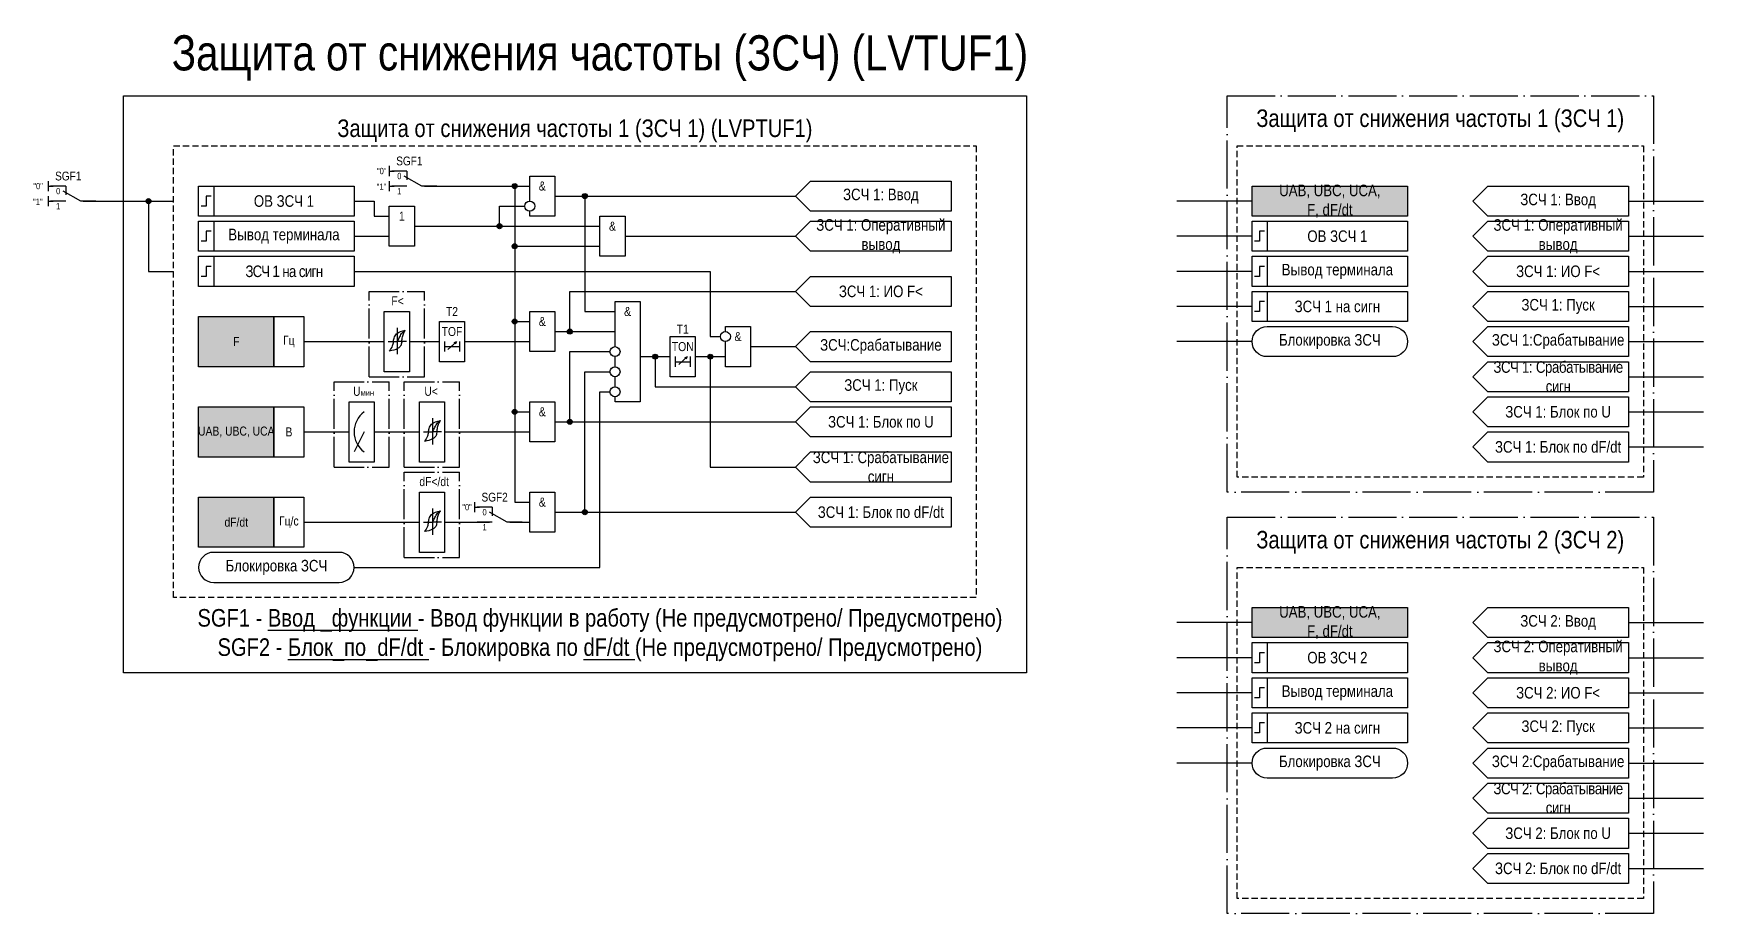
# Model space of a CAD drawing. Header units: millimetres. Extents: x -18 to 315, y -48 to 127.
import ezdxf
from ezdxf.enums import TextEntityAlignment as Align

# ---------------------------------------------------------------- set-up
doc = ezdxf.new("R2010")
doc.units = ezdxf.units.MM
doc.linetypes.add('ACAD_ISO04W100', pattern=[30, 24, -3, 0, -3])
doc.linetypes.add('штриховая2', pattern=[0.375, 0.25, -0.125])
doc.layers.add('TEXT', color=7, linetype='Continuous', lineweight=25)
doc.layers.add('Основная', color=7, linetype='Continuous')
doc.styles.add('1.8_Gost_RD', font='ARIALN.TTF', dxfattribs={"height": 1.8})
doc.styles.add('2.5_Gost_RD', font='ARIALN.TTF', dxfattribs={"height": 2.5})
doc.styles.add('3.5_Gost_RD', font='ARIALN.TTF', dxfattribs={"height": 3.5})
doc.styles.add('Вывод', font='ARIALN.TTF', dxfattribs={"height": 2.5})
doc.styles.add('Компонент', font='ARIALN.TTF', dxfattribs={"height": 3.5})

# ---------------------------------------------------------------- blocks, each defined once
blk = doc.blocks.new('*U79')
at = {"layer": 'Основная', "color": 0}
blk.add_line((0, 0), (7, 4), dxfattribs=at)
at = {"layer": 'Основная', "ltscale": 0.35}
blk.add_line((6, 6), (6, 2.5), dxfattribs=at)
blk = doc.blocks.new('*U90')
at = {"layer": 'Основная', "color": 0}
for p, q in [((-3, 6), (-9, 6)), ((-3, 0), (-9, 0)), ((9, 0), (3, 0))]:
    blk.add_line(p, q, dxfattribs=at)
at = {"layer": 'Основная', "ltscale": 0.25, "xscale": -1}
blk.add_blockref('*U79', (3, 0), dxfattribs=at)
at = {"layer": 'Основная'}
for tag, height, style, p in [('В1', 2.5, 'Вывод', (-13, 6)), ('ОУ', 3.5, 'Компонент', (-2, 10)), ('В2', 2.5, 'Вывод', (-6, 4)), ('В3', 2.5, 'Вывод', (-6, -2))]:
    blk.add_attdef(tag, text='', height=height, dxfattribs=dict(at, style=style)).set_placement(p, align=Align.MIDDLE_CENTER)
blk = doc.blocks.new('Точка')
at = {"ltscale": 100}
h = blk.add_hatch(color=256, dxfattribs=at)
h.dxf.hatch_style = 1
edge = h.paths.add_edge_path()
edge.add_arc((0, 0), 0.5, 0, 360)
blk.add_circle((0, 0), 0.5, dxfattribs=at)
blk = doc.blocks.new('*U91')
at = {"layer": 'Основная', "linetype": 'ACAD_ISO04W100', "ltscale": 0.25}
for p, q in [((0, 0), (11, 0)), ((0, -17), (0, 0)), ((11, -17), (11, 0)), ((0, -17), (11, -17))]:
    blk.add_line(p, q, dxfattribs=at)
at = {"layer": 'Основная', "style": 'Компонент'}
blk.add_attdef('ОУ', text='', height=3.5, dxfattribs=at).set_placement((11, 0), align=Align.MIDDLE_CENTER)
blk = doc.blocks.new('*U70')
at = {"layer": 'Основная', "linetype": 'ACAD_ISO04W100', "ltscale": 0.25}
for p, q in [((0, 0), (11, 0)), ((0, -17), (0, 0)), ((11, -17), (11, 0)), ((0, -17), (11, -17))]:
    blk.add_line(p, q, dxfattribs=at)
at = {"layer": 'Основная', "style": 'Компонент'}
blk.add_attdef('ОУ', text='', height=3.5, dxfattribs=at).set_placement((11, 0), align=Align.MIDDLE_CENTER)
blk = doc.blocks.new('*U81')
at = {"layer": 'Основная', "color": 0}
for p, q in [((-3, 6), (-9, 6)), ((-3, 0), (-9, 0)), ((9, 0), (3, 0))]:
    blk.add_line(p, q, dxfattribs=at)
at = {"layer": 'Основная', "ltscale": 0.25, "xscale": -1}
blk.add_blockref('*U79', (3, 0), dxfattribs=at)
at = {"layer": 'Основная'}
for tag, height, style, p in [('В1', 2.5, 'Вывод', (-14, 6)), ('ОУ', 3.5, 'Компонент', (-2, 10)), ('В2', 2.5, 'Вывод', (-6, 4)), ('В3', 2.5, 'Вывод', (-6, -2))]:
    blk.add_attdef(tag, text='', height=height, dxfattribs=dict(at, style=style)).set_placement(p, align=Align.MIDDLE_CENTER)

msp = doc.modelspace()

# ---------------------------------------------------------------- hatches: boundary and pattern name
at = {"ltscale": 100, "true_color": 0xf7941d}
h = msp.add_hatch(color=30, dxfattribs=at)
h.dxf.hatch_style = 1
h.paths.add_polyline_path([(225, 97), (256, 97), (256, 91), (225, 91)])
at = {"ltscale": 100, "true_color": 0xef8637}
h = msp.add_hatch(color=30, dxfattribs=at)
h.dxf.hatch_style = 1
h.paths.add_polyline_path([(15, 71), (30, 71), (30, 61), (15, 61)])
h = msp.add_hatch(color=30, dxfattribs=at)
h.dxf.hatch_style = 1
h.paths.add_polyline_path([(15, 53), (30, 53), (30, 43), (15, 43)])
h = msp.add_hatch(color=30, dxfattribs=at)
h.dxf.hatch_style = 1
h.paths.add_polyline_path([(15, 35), (30, 35), (30, 25), (15, 25)])
at = {"ltscale": 100, "true_color": 0xf7941d}
h = msp.add_hatch(color=30, dxfattribs=at)
h.dxf.hatch_style = 1
h.paths.add_polyline_path([(225, 13), (256, 13), (256, 7), (225, 7)])

# ---------------------------------------------------------------- linework, layer by layer
at = {"ltscale": 100}
for p, q in [((53, 101), (53, 99)), ((53, 100), (54, 100)), ((53, 98), (53, 96)), ((53, 97), (54, 97)), ((225, 94), (210, 94)), ((300, 94), (315, 94)), ((225, 87), (210, 87)), ((300, 87), (315, 87)), ((225, 80), (210, 80)), ((300, 80), (315, 80)), ((225, 73), (210, 73)), ((300, 73), (315, 73)), ((64.7, 64.46), (66.37, 65.95)), ((66.37, 65.95), (65.85, 65.73)), ((66.37, 65.95), (66.11, 65.48)), ((225, 66), (210, 66)), ((300, 66), (315, 66)), ((110.7, 61.46), (112.37, 62.95)), ((112.37, 62.95), (111.85, 62.73)), ((112.37, 62.95), (112.11, 62.48)), ((300, 59), (315, 59)), ((300, 52), (315, 52)), ((48, 48), (46, 44)), ((300, 45), (315, 45)), ((70, 34), (70, 32)), ((70, 33), (71, 33)), ((225, 10), (210, 10)), ((300, 10), (315, 10)), ((225, 3), (210, 3)), ((300, 3), (315, 3)), ((225, -4), (210, -4)), ((300, -4), (315, -4)), ((225, -11), (210, -11)), ((300, -11), (315, -11)), ((225, -18), (210, -18)), ((300, -18), (315, -18)), ((300, -25), (315, -25)), ((300, -32), (315, -32)), ((300, -39), (315, -39))]:
    msp.add_line(p, q, dxfattribs=at)
at = {"color": 6, "ltscale": 100}
for p, q in [((-15, 98), (-15, 96)), ((-15, 97), (-14, 97)), ((-15, 95), (-15, 93)), ((-15, 94), (-14, 94))]:
    msp.add_line(p, q, dxfattribs=at)
for p, q in [((54.6, 68.72), (54.6, 63.52)), ((61.6, 50.72), (61.6, 45.52)), ((61.6, 32.72), (61.6, 27.52))]:
    msp.add_line(p, q)
at = {"color": 7, "ltscale": 100}
for p, q in [((52.79, 66), (54.6, 66)), ((56.42, 66), (54.6, 66)), ((59.79, 48), (61.6, 48)), ((63.42, 48), (61.6, 48)), ((59.79, 30), (61.6, 30)), ((63.42, 30), (61.6, 30))]:
    msp.add_line(p, q, dxfattribs=at)
at = {"color": 3, "ltscale": 100}
msp.add_lwpolyline([(0, 115), (180, 115), (180, 0), (0, 0)], close=True, dxfattribs=at)
at = {"color": 251, "linetype": 'ACAD_ISO04W100', "lineweight": 30, "ltscale": 0.4, "true_color": 0x58595b}
for points in [[(220, 115), (305, 115), (305, 36), (220, 36)], [(220, 31), (305, 31), (305, -48), (220, -48)]]:
    msp.add_lwpolyline(points, close=True, dxfattribs=at)
at = {"linetype": 'штриховая2', "ltscale": 5}
for points in [[(10, 105), (170, 105), (170, 15), (10, 15)], [(222, 105), (303, 105), (303, 39), (222, 39)], [(222, 21), (303, 21), (303, -45), (222, -45)]]:
    msp.add_lwpolyline(points, close=True, dxfattribs=at)
at = {"ltscale": 100}
for points in [[(15, 97), (18, 97), (18, 91), (15, 91)], [(15, 97), (46, 97), (46, 91), (15, 91)], [(225, 97), (256, 97), (256, 91), (225, 91)], [(300, 97), (300, 91), (272, 91), (269, 94), (272, 97)], [(15, 90), (18, 90), (18, 84), (15, 84)], [(15, 90), (46, 90), (46, 84), (15, 84)], [(53, 93), (58, 93), (58, 85), (53, 85)], [(95, 91), (100, 91), (100, 83), (95, 83)], [(225, 90), (228, 90), (228, 84), (225, 84)], [(225, 90), (256, 90), (256, 84), (225, 84)], [(225, 83), (256, 83), (256, 77), (225, 77)], [(225, 83), (228, 83), (228, 77), (225, 77)], [(225, 76), (228, 76), (228, 70), (225, 70)], [(225, 76), (256, 76), (256, 70), (225, 70)], [(15, 71), (30, 71), (30, 61), (15, 61)], [(30, 71), (36, 71), (36, 61), (30, 61)], [(52, 72), (57, 72), (57, 60), (52, 60)], [(63, 70), (68, 70), (68, 62), (63, 62)], [(81, 72), (86, 72), (86, 64), (81, 64)], [(109, 67), (114, 67), (114, 59), (109, 59)], [(45, 54), (50, 54), (50, 42), (45, 42)], [(59, 54), (64, 54), (64, 42), (59, 42)], [(81, 54), (86, 54), (86, 46), (81, 46)], [(15, 53), (30, 53), (30, 43), (15, 43)], [(30, 53), (36, 53), (36, 43), (30, 43)], [(15, 35), (30, 35), (30, 25), (15, 25)], [(30, 35), (36, 35), (36, 25), (30, 25)], [(59, 36), (64, 36), (64, 24), (59, 24)], [(81, 36), (86, 36), (86, 28), (81, 28)], [(225, 13), (256, 13), (256, 7), (225, 7)], [(300, 13), (300, 7), (272, 7), (269, 10), (272, 13)], [(225, 6), (228, 6), (228, 0), (225, 0)], [(225, 6), (256, 6), (256, 0), (225, 0)], [(225, -1), (256, -1), (256, -7), (225, -7)], [(225, -1), (228, -1), (228, -7), (225, -7)], [(225, -8), (228, -8), (228, -14), (225, -14)], [(225, -8), (256, -8), (256, -14), (225, -14)]]:
    msp.add_lwpolyline(points, close=True, dxfattribs=at)
for points in [[(60, 97), (81, 97)], [(60, 97), (78, 97), (78, 70), (81, 70)], [(60, 97), (78, 97), (78, 52), (81, 52)], [(60, 97), (78, 97), (78, 34), (81, 34)], [(60, 97), (78, 97), (78, 85), (95, 85)], [(81, 94), (81, 99), (86, 99), (86, 91), (81, 91), (81, 92)], [(134, 95), (137, 98), (165, 98), (165, 92), (137, 92), (134, 95)], [(46, 94), (50, 94), (50, 91), (53, 91)], [(86, 95), (134, 95)], [(86, 95), (92, 95), (92, 72), (98, 72)], [(58, 89), (75, 89), (75, 93), (80, 93)], [(134, 87), (137, 90), (165, 90), (165, 84), (137, 84), (134, 87)], [(269, 87), (269, 87), (272, 90), (300, 90), (300, 84), (272, 84), (269, 87)], [(46, 87), (53, 87)], [(58, 89), (95, 89)], [(100, 87), (134, 87)], [(46, 80), (117, 80), (117, 67), (119, 67)], [(134, 76), (137, 79), (165, 79), (165, 73), (137, 73), (134, 76)], [(86, 68), (89, 68), (89, 76), (134, 76)], [(98, 65), (98, 74), (103, 74), (103, 54), (98, 54), (98, 55)], [(86, 68), (98, 68)], [(120, 68), (120, 69), (125, 69), (125, 61), (120, 61), (120, 66)], [(134, 65), (137, 68), (165, 68), (165, 62), (137, 62), (134, 65)], [(36, 66), (52, 66)], [(57, 66), (63, 66)], [(64, 66), (64, 64)], [(64, 65), (67, 65)], [(67, 66), (67, 64)], [(68, 66), (81, 66)], [(86, 50), (89, 50), (89, 64), (97, 64)], [(125, 65), (134, 65)], [(86, 32), (92, 32), (92, 60), (97, 60)], [(98, 61), (98, 63)], [(103, 63), (106, 63), (106, 57), (134, 57)], [(103, 63), (109, 63)], [(110, 63), (110, 61)], [(110, 62), (113, 62)], [(113, 63), (113, 61)], [(114, 63), (120, 63)], [(114, 63), (117, 63), (117, 41), (134, 41)], [(134, 57), (137, 60), (165, 60), (165, 54), (137, 54), (134, 57)], [(98, 57), (98, 59)], [(46, 21), (95, 21), (95, 56), (97, 56)], [(86, 50), (134, 50)], [(134, 50), (137, 53), (165, 53), (165, 47), (137, 47), (134, 50)], [(36, 48), (45, 48)], [(50, 48), (59, 48)], [(64, 48), (81, 48)], [(134, 41), (137, 44), (165, 44), (165, 38), (137, 38), (134, 41)], [(134, 32), (137, 35), (165, 35), (165, 29), (137, 29), (134, 32)], [(36, 30), (59, 30)], [(64, 30), (73, 30)], [(77, 30), (81, 30)], [(86, 32), (134, 32)], [(269, 3), (269, 3), (272, 6), (300, 6), (300, 0), (272, 0), (269, 3)]]:
    msp.add_lwpolyline(points, dxfattribs=at)
at = {"color": 6, "ltscale": 100}
for points in [[(-8, 94), (10, 94)], [(-8, 94), (5, 94), (5, 80), (10, 80)]]:
    msp.add_lwpolyline(points, dxfattribs=at)
at = {"lineweight": 30, "ltscale": 100}
for points in [[(17.5, 95), (16.5, 95), (16.5, 93), (15.5, 93)], [(17.5, 88), (16.5, 88), (16.5, 86), (15.5, 86)], [(227.5, 88), (226.5, 88), (226.5, 86), (225.5, 86)], [(227.5, 81), (226.5, 81), (226.5, 79), (225.5, 79)], [(227.5, 74), (226.5, 74), (226.5, 72), (225.5, 72)], [(227.5, 4), (226.5, 4), (226.5, 2), (225.5, 2)], [(227.5, -3), (226.5, -3), (226.5, -5), (225.5, -5)], [(227.5, -10), (226.5, -10), (226.5, -12), (225.5, -12)]]:
    msp.add_lwpolyline(points, dxfattribs=at)
at = {"ltscale": 100}
for points in [[(228, 63, -1), (228, 69), (253, 69, -1), (253, 63)], [(18, 18), (43, 18, 1), (43, 24), (18, 24, 1)], [(228, -21, -1), (228, -15), (253, -15, -1), (253, -21)]]:
    msp.add_lwpolyline(points, format="xyb", close=True, dxfattribs=at)
for centre in [(81, 93), (98, 64), (98, 60), (98, 56)]:
    msp.add_circle(centre, 1)
msp.add_circle((120, 67), 1, dxfattribs=at)
at = {"color": 7, "ltscale": 100}
msp.add_arc((51, 48), 5, 126.8699, 233.1301, dxfattribs=at)
for points in [[(53.8, 65.92), (53.95, 66.71), (54.44, 67.54), (56.2, 68.26)], [(54.6, 66), (55, 66.72), (55.47, 67.6), (56.2, 68.26)], [(55.48, 65.92), (55.6, 66.71), (55.81, 67.54), (56.2, 68.26)], [(53.8, 65.92), (53.6, 65.13), (53, 64.12)], [(55.48, 65.92), (55.25, 65.13), (54.76, 64.67), (53, 64.12)], [(60.8, 47.92), (60.95, 48.71), (61.44, 49.54), (63.2, 50.26)], [(61.6, 48), (62, 48.72), (62.47, 49.6), (63.2, 50.26)], [(62.48, 47.92), (62.6, 48.71), (62.81, 49.54), (63.2, 50.26)], [(60.8, 47.92), (60.6, 47.13), (60, 46.12)], [(62.48, 47.92), (62.25, 47.13), (61.76, 46.67), (60, 46.12)], [(60.8, 29.92), (60.95, 30.71), (61.44, 31.54), (63.2, 32.26)], [(61.6, 30), (62, 30.72), (62.47, 31.6), (63.2, 32.26)], [(62.48, 29.92), (62.6, 30.71), (62.81, 31.54), (63.2, 32.26)], [(60.8, 29.92), (60.6, 29.13), (60, 28.12)], [(62.48, 29.92), (62.25, 29.13), (61.76, 28.67), (60, 28.12)]]:
    msp.add_spline(points, degree=3)
at = {"layer": 'Основная', "ltscale": 100}
for points in [[(15, 83), (18, 83), (18, 77), (15, 77)], [(15, 83), (46, 83), (46, 77), (15, 77)], [(300, 83), (300, 77), (272, 77), (269, 80), (272, 83)], [(300, 69), (300, 63), (272, 63), (269, 66), (272, 69)], [(300, 62), (300, 56), (272, 56), (269, 59), (272, 62)], [(300, -1), (300, -7), (272, -7), (269, -4), (272, -1)], [(300, -15), (300, -21), (272, -21), (269, -18), (272, -15)], [(300, -22), (300, -28), (272, -28), (269, -25), (272, -22)]]:
    msp.add_lwpolyline(points, close=True, dxfattribs=at)
at = {"layer": 'Основная', "lineweight": 30, "ltscale": 100}
msp.add_lwpolyline([(17.5, 81), (16.5, 81), (16.5, 79), (15.5, 79)], dxfattribs=at)
at = {"layer": 'Основная', "ltscale": 100}
for points in [[(269, 73), (272, 76), (300, 76), (300, 70), (272, 70), (269, 73)], [(269, 52), (272, 55), (300, 55), (300, 49), (272, 49), (269, 52)], [(269, 45), (272, 48), (300, 48), (300, 42), (272, 42), (269, 45)], [(269, -11), (272, -8), (300, -8), (300, -14), (272, -14), (269, -11)], [(269, -32), (272, -29), (300, -29), (300, -35), (272, -35), (269, -32)], [(269, -39), (272, -36), (300, -36), (300, -42), (272, -42), (269, -39)]]:
    msp.add_lwpolyline(points, dxfattribs=at)

# ---------------------------------------------------------------- block references
at = {"ltscale": 100}
for p in [(78, 97), (5, 94), (92, 95), (75, 89), (78, 85), (78, 70), (89, 68), (106, 63), (78, 52), (92, 32)]:
    msp.add_blockref('Точка', p, dxfattribs=at)
at = {"color": 1, "ltscale": 100}
for p in [(117, 63), (89, 50)]:
    msp.add_blockref('Точка', p, dxfattribs=at)
at = {"layer": 'Основная', "color": 6, "ltscale": 0.25, "xscale": 0.5, "yscale": 0.5, "zscale": 0.5}
msp.add_blockref('*U81', (-10, 94), dxfattribs=at).add_auto_attribs({'ОУ': 'SGF1', 'В1': '"0"', 'В2': '0', 'В3': '1'})
at = {"layer": 'Основная', "ltscale": 0.25, "xscale": 0.5, "yscale": 0.5, "zscale": 0.5}
for p, values in [((58, 97), {'ОУ': 'SGF1', 'В1': '"0"', 'В2': '0', 'В3': '1'}), ((75, 30), {'ОУ': 'SGF2', 'В1': '"0"', 'В2': '0', 'В3': '1'})]:
    msp.add_blockref('*U90', p, dxfattribs=at).add_auto_attribs(values)
at = {"layer": 'Основная', "ltscale": 0.25}
for name, p in [('*U91', (49, 76)), ('*U70', (42, 58)), ('*U91', (56, 58)), ('*U91', (56, 40))]:
    msp.add_blockref(name, p, dxfattribs=at)

# ---------------------------------------------------------------- texts
at = {"color": 30, "ltscale": 100, "attachment_point": 5, "style": '3.5_Gost_RD'}
for s, insert, char_height, width in [('{\\C3;Защита от снижения частоты (ЗСЧ) (LVTUF1)}', (95, 122.5), 7, 190), ('Защита от снижения частоты 1 (ЗСЧ 1) (LVPTUF1)', (90, 108), 3.5, 160), ('Защита от снижения частоты 1 (ЗСЧ 1)', (262.5, 110), 3.5, 85), ('Защита от снижения частоты 2 (ЗСЧ 2)', (262.5, 26), 3.5, 85), ('SGF1 - {\\LВвод _функции} - Ввод функции в работу (Не предусмотрено/ Предусмотрено)\\PSGF2 - {\\LБлок_по_dF/dt} - Блокировка по {\\LdF/dt} (Не предусмотрено/ Предусмотрено)', (95, 7.5), 3.5, 170)]:
    msp.add_mtext(s, dxfattribs=dict(at, insert=insert, char_height=char_height, width=width))
at = {"ltscale": 100, "insert": (50.5, 97.5), "char_height": 1.25, "attachment_point": 1, "style": '3.5_Gost_RD'}
msp.add_mtext_dynamic_manual_height_columns('"1"', width=2, gutter_width=17.5, heights=[0], dxfattribs=at)
at = {"ltscale": 100, "char_height": 1.8, "attachment_point": 5}
for s, insert, width, style in [('&', (83.5, 97), 5, '2.5_Gost_RD'), ('1', (55.5, 91), 5, '2.5_Gost_RD'), ('&', (97.5, 89), 5, '2.5_Gost_RD'), ('T2', (65.5, 72), 5, '2.5_Gost_RD'), ('&', (83.5, 70), 5, '2.5_Gost_RD'), ('&', (100.5, 72), 5, '2.5_Gost_RD'), ('F', (22.5, 66), 15, '1.8_Gost_RD'), ('Гц', (33, 66), 6, '1.8_Gost_RD'), ('TOF', (65.5, 68), 5, '2.5_Gost_RD'), ('T1', (111.5, 68.5), 5, '2.5_Gost_RD'), ('&', (122.5, 67), 5, '2.5_Gost_RD'), ('TON', (111.5, 65), 5, '2.5_Gost_RD'), ('&', (83.5, 52), 5, '2.5_Gost_RD'), ('UAB, UBC, UCA', (22.5, 48), 15, '1.8_Gost_RD'), ('В', (33, 48), 6, '1.8_Gost_RD'), ('&', (83.5, 34), 5, '2.5_Gost_RD'), ('dF/dt', (22.5, 30), 15, '1.8_Gost_RD'), ('Гц/с', (33, 30), 6, '1.8_Gost_RD')]:
    msp.add_mtext(s, dxfattribs=dict(at, insert=insert, width=width, style=style))
at = {"color": 6, "ltscale": 100, "insert": (-18, 94.5), "char_height": 1.25, "attachment_point": 1, "style": '3.5_Gost_RD'}
msp.add_mtext_dynamic_manual_height_columns('"1"', width=2, gutter_width=17.5, heights=[0], dxfattribs=at)
at = {"color": 7, "ltscale": 100, "char_height": 1.8, "attachment_point": 1, "style": '1.8_Gost_RD'}
for s, width, insert in [('\\pi4.41288;F<', 10, (49, 75)), ('\\pi2.78586;U{\\H0.66667x;мин}', 11, (43, 57)), ('U<', 4, (60, 57)), ('dF</dt', 6, (59, 39))]:
    msp.add_mtext_dynamic_manual_height_columns(s, width=width, gutter_width=17.5, heights=[0], dxfattribs=dict(at, insert=insert))
at = {"layer": 'TEXT', "color": 0, "ltscale": 100, "char_height": 2.3, "attachment_point": 5, "style": '2.5_Gost_RD'}
for s, insert, width in [('{\\C256;UAB, UBC, UCA, \\PF, dF/dt}', (240.5, 94), 31), ('{\\C256;ОВ ЗСЧ 1}', (242, 87), 28), ('{\\C256;Вывод терминала}', (242, 80), 28), ('{\\C256;ЗСЧ 1 на сигн}', (242, 73), 28), ('{\\C256;Блокировка ЗСЧ}', (240.5, 66), 31), ('{\\C256;UAB, UBC, UCA, \\PF, dF/dt}', (240.5, 10), 31), ('{\\C256;ОВ ЗСЧ 2}', (242, 3), 28), ('{\\C256;Вывод терминала}', (242, -4), 28), ('{\\C256;ЗСЧ 2 на сигн}', (242, -11), 28), ('{\\C256;Блокировка ЗСЧ}', (240.5, -18), 31)]:
    msp.add_mtext(s, dxfattribs=dict(at, insert=insert, width=width))
at = {"layer": 'TEXT', "ltscale": 100, "char_height": 2.3, "attachment_point": 5, "style": '2.5_Gost_RD'}
for s, insert, width in [('ОВ ЗСЧ 1', (32, 94), 28), ('ЗСЧ 1: Ввод', (151, 95), 28), ('ЗСЧ 1: Ввод', (286, 94), 28), ('ЗСЧ 1: Оперативный вывод', (151, 87), 28), ('ЗСЧ 1: Оперативный вывод', (286, 87), 28), ('Вывод терминала', (32, 87), 28), ('ЗСЧ 1: ИО F<', (151, 76), 28), ('ЗСЧ:Срабатывание', (151, 65), 28), ('ЗСЧ 1: Пуск', (151, 57), 28), ('ЗСЧ 1: Блок по U', (151, 50), 28), ('ЗСЧ 1: Срабатывание сигн', (151, 41), 28), ('ЗСЧ 1: Блок по dF/dt', (151, 32), 28), ('Блокировка ЗСЧ', (30.5, 21), 31), ('ЗСЧ 2: Ввод', (286, 10), 28), ('ЗСЧ 2: Оперативный вывод', (286, 3), 28)]:
    msp.add_mtext(s, dxfattribs=dict(at, insert=insert, width=width))
at = {"layer": 'Основная', "color": 3, "ltscale": 100, "insert": (32, 80), "char_height": 2.3, "width": 28, "attachment_point": 5, "style": '2.5_Gost_RD'}
msp.add_mtext('{\\T0.9;\\C256;ЗСЧ 1 на сигн}', dxfattribs=at)
at = {"layer": 'Основная', "color": 0, "ltscale": 100, "char_height": 2.3, "width": 28, "attachment_point": 5, "style": '2.5_Gost_RD'}
for s, insert in [('{\\C256;ЗСЧ 1: ИО F<}', (286, 80)), ('{\\C256;ЗСЧ 1: Пуск}', (286, 73)), ('{\\C256;ЗСЧ 1:Срабатывание}', (286, 66)), ('{\\T0.95;\\C256;ЗСЧ 1: Срабатывание сигн}', (286, 59)), ('{\\C256;ЗСЧ 1: Блок по U}', (286, 52)), ('{\\C256;ЗСЧ 1: Блок по dF/dt}', (286, 45)), ('{\\C256;ЗСЧ 2: ИО F<}', (286, -4)), ('{\\C256;ЗСЧ 2: Пуск}', (286, -11)), ('{\\C256;ЗСЧ 2:Срабатывание}', (286, -18)), ('{\\T0.95;\\C256;ЗСЧ 2: Срабатывание сигн}', (286, -25)), ('{\\C256;ЗСЧ 2: Блок по U}', (286, -32)), ('{\\C256;ЗСЧ 2: Блок по dF/dt}', (286, -39))]:
    msp.add_mtext(s, dxfattribs=dict(at, insert=insert))

doc.saveas('drawing.dxf')
